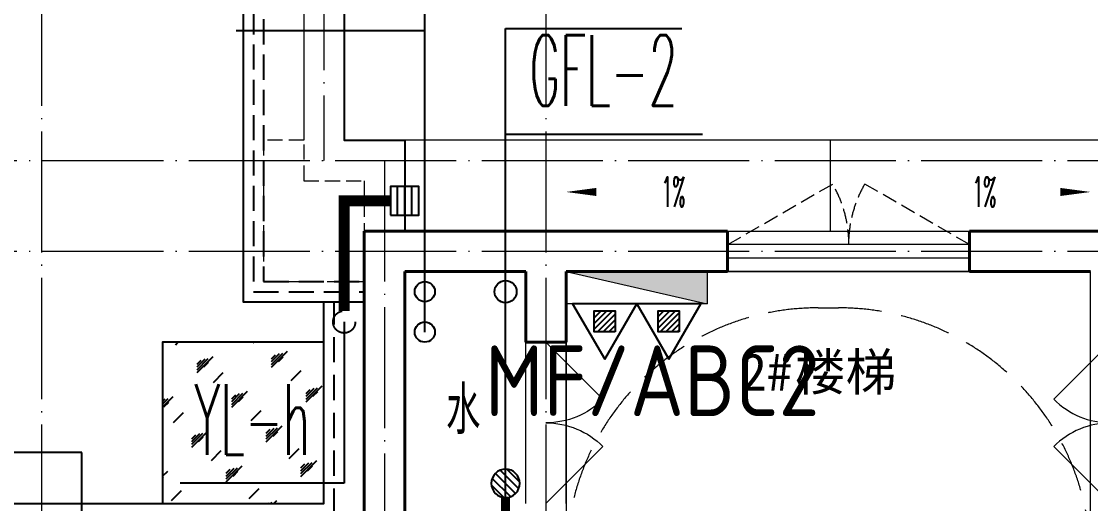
# Model space of a CAD drawing. Extents: x 27938 to 650306, y -92720 to 1524912.
# Drawn here: x 309217 to 314517, y 606749 to 609138 of the extents above; entities that cross this region are included whole.
import ezdxf

# ---------------------------------------------------------------- set-up
doc = ezdxf.new("R2010")
doc.units = 0
doc.header["$LTSCALE"] = 1000
doc.header["$MEASUREMENT"] = 0
for name, pattern in [('__DASH', [0.35, 0.25, -0.1]), ('DASH', [0.35, 0.25, -0.1]), ('DOTE', [2.4200000000000004, 2, -0.2, 0.02, -0.2]), ('HIDDEN', [0.375, 0.25, -0.125])]:
    doc.linetypes.add(name, pattern=pattern)
for name, color, linetype in [('DIM_SYMB', 3, 'Continuous'), ('DIM_不分区消火栓', 3, 'Continuous'), ('DIM_管井排水', 3, 'Continuous'), ('DIM_给水', 3, 'Continuous'), ('DIM_雨水', 3, 'Continuous'), ('DIM_餐饮排水', 3, 'Continuous'), ('EQUIP_地漏', 7, 'Continuous'), ('EQUIP_灭火器', 7, 'Continuous'), ('PIPE-管井排水', 210, 'GF'), ('PIPE-雨水', 4, 'Y'), ('PUB_TEXT', 4, 'Continuous'), ('ROOF', 183, 'Continuous'), ('TEXT_灭火器', 7, 'Continuous'), ('VPIPE-不分区消火栓', 1, 'X'), ('VPIPE-给水', 3, 'TG_J'), ('VPIPE-给水中', 72, 'J2'), ('VPIPE-雨水', 4, 'DASH'), ('保温', 6, 'Continuous'), ('看线', 251, 'Continuous')]:
    doc.layers.add(name, color=color, linetype=linetype)
for name, color, linetype, lineweight in [('DOTE', 19, 'DOTE', 9), ('EQUIP_消火栓', 242, 'Continuous', 18), ('STAIR', 2, 'Continuous', 18), ('WALL', 9, 'Continuous', 40), ('WINDOW', 8, 'Continuous', 15), ('平面-排水沟', 86, 'Continuous', 15), ('平面-看线', 45, 'Continuous', 15)]:
    doc.layers.add(name, color=color, linetype=linetype, lineweight=lineweight)
doc.styles.add('_TCH_DIM', font='SIMPLEX.shx', dxfattribs={"width": 0.6, "oblique": 10, "bigfont": 'hztxt.shx'})
doc.styles.add('_TWT_SERIAL', font='simplex.shx', dxfattribs={"width": 0.6, "oblique": 10, "height": 3, "bigfont": 'aadri.shx'})
doc.styles.get("Standard").update_dxf_attribs({"font": 'gbenor.shx', "bigfont": 'gbcbig.shx'})
doc.styles.add('TG_LINETYPE', font='SIMPLEX', dxfattribs={"width": 0.8, "height": 3, "bigfont": 'HZTXT'})
doc.styles.add('黑体', font='simhei.ttf')
doc.linetypes.add('GF', pattern='A,3,-0.2,["GF",Standard,S=0.25,R=0,X=-0.1,Y=-0.115],-0.35', length=3.55)
doc.linetypes.add('J2', pattern='A,3,-0.2,["J2",Standard,S=0.25,R=0,X=-0.1,Y=-0.115],-0.35', length=3.55)
doc.linetypes.add('TG_J', pattern='A,2,-0.22,["J",TG_LINETYPE,S=0.1,R=0,X=-0.18,Y=-0.15],0', length=2.22)
doc.linetypes.add('X', pattern='A,3,-0.2,["X",Standard,S=0.25,R=0,X=-0.1,Y=-0.115],-0.25', length=3.45)
doc.linetypes.add('Y', pattern='A,3,-0.2,["Y",Standard,S=0.25,R=0,X=-0.1,Y=-0.115],-0.2', length=3.4)

# ---------------------------------------------------------------- blocks, each defined once
blk = doc.blocks.new('GDGDGRDGDGDR')
at = {"layer": 'DOTE', "linetype": 'DOTE', "ltscale": 0.3}
for p, q in [((309316.578702472, 612948.8100463543), (309316.5787024723, 603848.8100384274)), ((311816.5787044539, 612948.8100463543), (311816.5787044542, 602348.8100386304)), ((310716.5768754861, 610948.8100463543), (310716.5760761015, 608448.8100463543)), ((270116.5787024704, 608448.8100463543), (328916.5787024746, 608448.8100463543)), ((311016.5787044624, 608448.8100463543), (311016.5787044627, 606448.8100463543)), ((270116.5787024704, 607998.8100463543), (328916.5787024746, 607998.8100463543))]:
    blk.add_line(p, q, dxfattribs=at)
blk = doc.blocks.new('$TwtSys$00000137')
at = {"color": 7}
for p, q in [((-46.875, -93.75), (-46.875, 93.75)), ((0, -93.75), (0, 93.75)), ((46.875, -93.75), (46.875, 93.75))]:
    blk.add_line(p, q, dxfattribs=at)
blk.add_lwpolyline([(-93.75, -93.75), (93.75, -93.75), (93.75, 93.75), (-93.75, 93.75)], close=True, dxfattribs=at)
blk = doc.blocks.new('$DorLib2D$00000116')
at = {"color": 0}
for p, q in [((-0.4999999999999929, 7.105427357601002e-15), (-0.146446609406766, 0.353553390593234)), ((0.5000000000000071, 7.105427357601002e-15), (0.1464466094067731, 0.353553390593234))]:
    blk.add_line(p, q, dxfattribs=at)
for centre, radius, start, end in [((-0.4999999999984652, 4.831690603168681e-13), 0.4999999999984674, 0, 45), ((0.4999999999977511, 9.059419880941277e-13), 0.4999999999976598, 135, 180)]:
    blk.add_arc(centre, radius, start, end, dxfattribs=at)
blk = doc.blocks.new('$WINLIB2D$00000001')
at = {"color": 0}
for points in [[(-0.4999999999999964, 0.5000000000000142), (-0.4999999999999964, -0.4999999999999858)], [(-0.4999999999999964, 0.5000000000000142), (0.5000000000000036, 0.5000000000000142)], [(0.5000000000000036, -0.4999999999999858), (0.5000000000000036, 0.5000000000000142)], [(0.5000000000000036, 0.1666666666666714), (-0.4999999999999964, 0.1666666666666714)], [(0.5000000000000036, -0.1666666666666572), (-0.4999999999999964, -0.1666666666666572)], [(-0.4999999999999964, -0.4999999999999858), (0.5000000000000036, -0.4999999999999858)]]:
    blk.add_lwpolyline(points, dxfattribs=at)
blk = doc.blocks.new('$TwtSys$00000141')
for p, q in [((-141.2940945534228, 11.5081675418387), (-15.12463543624108, 137.6776266590259)), ((-141.2940945534228, 11.5081675418387), (-15.12463543624108, 137.6776266590259)), ((-130.8287533366456, -52.58172021128667), (52.58172021128667, 130.8287533366511)), ((-130.8287533366456, -52.58172021128667), (52.58172021128667, 130.8287533366511)), ((-99.70205614729821, -99.70205614730912), (99.70205614729821, 99.70205614729821)), ((-99.70205614729821, -99.70205614730367), (99.70205614729821, 99.70205614729821)), ((-48.53417053355224, -130.5918998453235), (131.3741195312687, 49.31639021949741)), ((-48.53417053355224, -130.5918998453235), (131.3741195312687, 49.31639021950286)), ((17.14666153208782, -138.38927842878), (138.3892210518698, -17.146718909009)), ((17.14666153208782, -138.38927842878), (138.3892210518698, -17.146718909009))]:
    blk.add_line(p, q)
blk.add_circle((0, 0), 141)
blk.add_circle((0, 0), 141)
blk = doc.blocks.new('$TwtSys$00000434')
at = {"color": 7}
for p, q in [((-0.5, 0.5), (-0.5, -0.5)), ((-0.5, -0.5), (0.5, 0.5)), ((0.5, 0.5), (-0.5, 0.5)), ((0.5, -0.5), (0.5, 0.5)), ((-0.5, -0.5), (0.5, -0.5))]:
    blk.add_line(p, q, dxfattribs=at)
blk.add_solid([(0.5, -0.5), (0.5, 0.5), (-0.5, -0.5)], dxfattribs=at)
blk = doc.blocks.new('$TwtSys$00000546')
h = blk.add_hatch()
h.set_pattern_fill('ANSI31', color=1, scale=200, style=0)
h.set_pattern_definition([(45, (-38543.80223862439, -6670.830405693208), (-17.67766952966369, 17.67766952966369), [])])
h.paths.add_polyline_path([(-64.92232553117356, 173.7449990885525), (64.922325531159, 173.7449990885525), (64.922325531159, 43.90034802621994), (-64.92232553117356, 43.90034802621994)])
at = {"color": 1}
for points in [[(0, 343.6163707387423), (-198.3870041439732, 0), (198.3870041439732, 0)], [(-64.92232553117356, 173.7449990885525), (64.922325531159, 173.7449990885525), (64.922325531159, 43.90034802621994), (-64.92232553117356, 43.90034802621994)]]:
    blk.add_lwpolyline(points, close=True, dxfattribs=at)

msp = doc.modelspace()

# ---------------------------------------------------------------- hatches: boundary and pattern name
at = {"layer": 'PIPE-雨水'}
for points in [[(310816.577512614, 608248.8095881757), (310816.5775126215, 608276.3095882048), (310789.077512614, 608276.3095882041)], [(310816.577512614, 608248.8095881757), (310789.0775126215, 608248.8095882048), (310789.077512614, 608276.3095882041)]]:
    msp.add_hatch(color=256, dxfattribs=at).paths.add_polyline_path(points)
at = {"layer": '保温', "linetype": 'Continuous', "ltscale": 10}
h = msp.add_hatch(dxfattribs=at)
h.set_pattern_fill('玻璃1', color=8, scale=35, style=0)
h.set_pattern_definition([(45, (0, 14), (-171.459252302114, 171.459252302114), [78.4, -201.6]), (45, (33.6, 28), (-171.459252302114, 171.459252302114), [33.6, -246.4]), (45, (0, 28), (-171.459252302114, 171.459252302114), [56, -224]), (45, (16.8, 14), (188.0904037956217, -188.0904037956217), [70, -210]), (45, (0, 0), (-171.459252302114, 171.459252302114), [112, -168]), (45, (0, 42), (-171.459252302114, 171.459252302114), [28, -252])])
h.paths.add_polyline_path([(309916.5787002119, 607548.8109637527), (310716.5760144215, 607548.8102600249), (310716.5646979394, 606748.7781219876), (309916.5787002054, 606748.7682260077)])

# ---------------------------------------------------------------- linework, layer by layer
at = {"layer": 'DIM_SYMB', "color": 8}
msp.add_lwpolyline([(313891.578684861, 604258.8100469946, 0, 0, 0), (313891.578684861, 607183.8100469946, 0, 0, 0), (312541.578684861, 607183.8100469946, 0, 0, 0), (312541.578684861, 605948.8100469946, 0, 40.00000000000001, 0), (312541.578684861, 606098.8100469946, 0, 0, 0)], format="xyseb", dxfattribs=at)
at = {"layer": 'DIM_不分区消火栓'}
for p, q in [((311616.5787025096, 607798.8100407007), (311616.5787025096, 609102.9636452734)), ((311616.5787025096, 609102.9636452734), (312490.9944918416, 609102.9636452734))]:
    msp.add_line(p, q, dxfattribs=at)
at = {"layer": 'DIM_管井排水'}
for p, q in [((311616.4823275895, 606648.8094295855), (311616.5787025096, 608579.9179183724)), ((311616.5787025096, 608579.9179183724), (312592.596866417, 608579.9179183724))]:
    msp.add_line(p, q, dxfattribs=at)
at = {"layer": 'DIM_给水'}
for p, q in [((311216.5787002101, 607798.8100407007), (311216.5787002101, 609672.2844979297)), ((311216.5787002101, 609091.7945534473), (310281.9689356589, 609091.7945534473)), ((311216.5787002101, 607598.8100407007), (311216.5787002101, 609091.7945534473))]:
    msp.add_line(p, q, dxfattribs=at)
at = {"layer": 'DIM_雨水'}
for p, q in [((310816.5775126215, 607648.8095882048), (310816.5775126215, 606850.2911742448)), ((310816.5775126215, 606850.2911742448), (310003.4052956274, 606850.2911742448))]:
    msp.add_line(p, q, dxfattribs=at)
at = {"layer": 'DIM_餐饮排水'}
for p, q in [((309516.6398894863, 607001.8746555017), (308528.8582840693, 607001.8746555017)), ((309516.6398894863, 606248.8100386292), (309516.6398894863, 607001.8746555017))]:
    msp.add_line(p, q, dxfattribs=at)
at = {"layer": 'PIPE-管井排水', "const_width": 45}
msp.add_lwpolyline([(311616.5076100677, 606778.2703652233), (311616.4930685614, 606703.8094285366)], dxfattribs=at)
at = {"layer": 'PIPE-雨水', "const_width": 55.00000000000001}
for points in [[(310816.5775126215, 608248.8095882048), (311046.2649879698, 608248.8095882048)], [(310816.5775126215, 608248.8095882048), (310816.5775126215, 607703.8095882048)]]:
    msp.add_lwpolyline(points, dxfattribs=at)
at = {"layer": 'ROOF', "color": 8, "ltscale": 0.8}
for points in [[(315516.5776897286, 608048.8089924972), (317516.5787057978, 608048.8089924972), (317516.5787057978, 611348.808733086), (310316.5767294656, 611348.8087330861), (310316.5767294656, 607748.8089924973), (310916.5781029126, 607748.8089924973)], [(315316.5777103987, 608098.8096395162), (315316.5776871464, 608548.8097429343), (317016.5780499924, 608548.8097429343), (317016.578049989, 610848.8087387311), (310816.5767291414, 610848.8087385498), (310816.5819557477, 608548.8077745611), (311116.5776606366, 608548.8077745611), (311116.5772063069, 608098.8084561968)]]:
    msp.add_lwpolyline(points, dxfattribs=at)
at = {"layer": 'ROOF', "color": 8, "linetype": '__DASH', "ltscale": 0.5}
for points in [[(315516.5776897286, 608098.8089924972), (317466.5787057978, 608098.8089924972), (317466.5787057978, 611298.808733086), (310366.5767294656, 611298.8087330861), (310366.5767294656, 607798.8089924973), (310916.5781029126, 607798.8089924973)], [(315516.5776897286, 608148.8089924972), (317416.5787057978, 608148.8089924972), (317416.5787057978, 611248.808733086), (310416.5767294656, 611248.8087330861), (310416.5767294656, 607848.8089924973), (310916.5781029126, 607848.8089924973)]]:
    msp.add_lwpolyline(points, dxfattribs=at)
at = {"layer": 'STAIR', "color": 8}
for p, q in [((314516.578684861, 607898.8100469946), (311916.578684861, 607898.8100469946)), ((311916.578684861, 607898.8100469946), (311916.578684861, 606468.8100469946)), ((314516.578684861, 606468.8100469946), (314516.578684861, 607898.8100469946))]:
    msp.add_line(p, q, dxfattribs=at)
at = {"layer": 'STAIR', "color": 8, "linetype": 'DASH'}
msp.add_lwpolyline([(311916.5786848386, 606468.8100469871, -0.4142135623699036), (313166.5786848386, 607718.8100469734), (313266.5786848506, 607718.8100469734, -0.4142135623699035), (314516.5786848506, 606468.8100469871)], format="xyb", dxfattribs=at)
at = {"layer": 'VPIPE-不分区消火栓'}
msp.add_circle((311616.5787025096, 607798.8100407007), 55, dxfattribs=at)
at = {"layer": 'VPIPE-给水'}
msp.add_circle((311216.5787002101, 607598.8100407007), 50, dxfattribs=at)
at = {"layer": 'VPIPE-给水中'}
msp.add_circle((311216.5787002101, 607798.8100407007), 50, dxfattribs=at)
at = {"layer": 'VPIPE-雨水'}
msp.add_circle((310816.5775126215, 607648.8095882048), 55, dxfattribs=at)
at = {"layer": 'WALL', "color": 8}
for p, q in [((310916.5787002151, 608098.808001877), (311816.5784701579, 608098.810046354)), ((310916.5787002151, 608098.808001877), (310916.5787002151, 606548.810038627)), ((312716.5787112279, 608098.8099417357), (311816.5787131586, 608098.8100463542)), ((312716.5786879811, 607898.809941739), (312716.5787112279, 608098.8099417357)), ((313916.5787111897, 608098.809802255), (313916.5786879429, 607898.8098022583)), ((314616.5787134743, 608098.8097208992), (313916.5787111897, 608098.809802255)), ((311116.5787002226, 607898.8084562323), (311716.5787002309, 607898.8098192174)), ((311116.5787002226, 607898.8084562323), (311116.5787002227, 606548.8100386527)), ((311716.5787002309, 607898.8098192174), (311716.5787002578, 607548.8103547043)), ((311916.5787002214, 607548.8103547107), (311916.5787002182, 607898.8100347236)), ((311916.5787002182, 607898.8100347236), (312716.5786879811, 607898.809941739)), ((313916.5786879429, 607898.8098022583), (314516.5787024216, 607898.8097325155)), ((311716.5787002578, 607548.8103547043), (311916.5787002214, 607548.8103547107))]:
    msp.add_line(p, q, dxfattribs=at)
at = {"layer": 'WINDOW'}
for p, q in [((311716.5787002527, 606748.8103547101), (311716.5787002266, 607548.8103547101)), ((311916.5787002527, 606748.8103547166), (311916.5787002266, 607548.8103547166))]:
    msp.add_line(p, q, dxfattribs=at)
at = {"layer": 'WINDOW', "color": 8, "linetype": 'DASH', "ltscale": 0.3}
for points in [[(312718.4319245194, 608032.1433796876), (313238.0473562198, 608332.1435738533, -0.1316523369510079), (313318.4319244698, 608032.143902041)], [(313916.5786995865, 608032.1433796876), (313396.9632678861, 608332.1435738533, 0.1316523369510079), (313316.5786996361, 608032.143902041)]]:
    msp.add_lwpolyline(points, format="xyb", dxfattribs=at)
at = {"layer": '保温', "color": 8, "linetype": 'Continuous', "ltscale": 10}
msp.add_lwpolyline([(310716.5795437187, 607548.8102600217), (309916.5787002119, 607548.8109637527), (309916.5787002054, 606748.8099517386)], dxfattribs=at)
at = {"layer": '平面-排水沟', "color": 8}
for p, q in [((315316.5776871464, 608548.809495518), (311116.5776606366, 608548.8077745611)), ((313226.0776738915, 608548.8086350395), (313226.0776215864, 608098.8098836269))]:
    msp.add_line(p, q, dxfattribs=at)
for points in [[(312324.4692032285, 608292.8100463545, 0, 0, 0), (311916.6574394644, 608292.8100463543, 0, 40.00000000000001, 0), (312066.6574394644, 608292.8100463543, 0, 0, 0)], [(314108.6861445545, 608292.8100463545, 0, 0, 0), (314516.4979083186, 608292.8100463543, 0, 40.00000000000001, 0), (314366.4979083186, 608292.8100463544, 0, 0, 0)]]:
    msp.add_lwpolyline(points, format="xyseb", dxfattribs=at)
at = {"layer": '平面-看线', "color": 8, "linetype": 'DASH', "ltscale": 0.3}
for points in [[(316516.3226420467, 611048.8087313105), (311316.8321426326, 611048.8087337166), (311316.8321426326, 611148.8087330861), (311216.8321426326, 611148.8087330861), (311216.8321426326, 611248.8087330861), (310926.8321426326, 611248.8087330861), (310926.8321426326, 611248.8087330861), (310806.8321426326, 611248.8087330861), (310806.8321426326, 611248.8087330861), (310516.8321426326, 611248.8087330861), (310516.8321426326, 611148.8087330873), (310416.8321426326, 611148.8087330873), (310416.8321426325, 610348.8087332376), (310616.5767322505, 610348.8087332376), (310616.5767328982, 608548.8089924973), (310416.5767294656, 608548.8089924973), (310416.5767294656, 607848.8089924973), (310916.577398892, 607848.8089924973)], [(315516.5777103987, 608098.8096498506), (315516.5776974807, 608348.8097429343), (317216.5780499927, 608348.8097429343), (317216.5780499887, 611048.808738737), (310616.5762746536, 611048.808738544), (310616.5824102346, 608348.8077745611), (310916.5774587119, 608348.8077745611), (310916.577206307, 608098.8086581215)]]:
    msp.add_lwpolyline(points, dxfattribs=at)
at = {"layer": '看线', "color": 8, "linetype": 'HIDDEN', "ltscale": 0.5}
msp.add_lwpolyline([(299516.5890490591, 606398.8100413415), (301066.5014772624, 606398.8100385122), (301066.4807840887, 606398.8100386038), (309066.6403858822, 606398.8100386638), (309066.7637691839, 606698.8100923738), (310766.5788061545, 606698.8094832633), (310766.5795166511, 607748.8089924973)], dxfattribs=at)
at = {"layer": '看线', "color": 8}
msp.add_lwpolyline([(299516.5890490591, 606448.8100413415), (301016.5009599304, 606448.8100386035), (301016.4802667567, 606448.8100386035), (309016.6609455334, 606448.8100386634), (309016.7843288425, 606748.8101102833), (310716.5788399877, 606748.8095011802), (310716.579516651, 607748.8089924973)], dxfattribs=at)

# ---------------------------------------------------------------- block references
msp.add_blockref('GDGDGRDGDGDR', (0, 0))
at = {"layer": 'EQUIP_地漏', "xscale": 0.75, "yscale": 0.75, "zscale": 0.75}
msp.add_blockref('$TwtSys$00000137', (311116.5774879698, 608248.7800149946), dxfattribs=at)
at = {"layer": 'EQUIP_地漏', "xscale": 0.5, "yscale": -0.5, "zscale": 0.5, "rotation": 180}
msp.add_blockref('$TwtSys$00000141', (311616.5213780408, 606848.7703638789), dxfattribs=at)
at = {"layer": 'EQUIP_消火栓', "xscale": 700, "yscale": -160, "zscale": 700}
msp.add_blockref('$TwtSys$00000434', (312266.5787025107, 607818.8100385435), dxfattribs=at)
at = {"layer": 'EQUIP_灭火器', "xscale": 0.8, "yscale": 0.8, "zscale": 0.8, "rotation": 180}
for p in [(312107.8690991955, 607738.8100385435), (312425.2883058258, 607738.8100385435)]:
    msp.add_blockref('$TwtSys$00000546', p, dxfattribs=at)
at = {"layer": 'WINDOW'}
for name, p, xscale, yscale, zscale, rotation in [('$WINLIB2D$00000001', (313316.5786995864, 607998.8098720033), -1200, 200, -1200, 179.9999933402868), ('$DorLib2D$00000116', (311816.5787002397, 607148.8103547134), 800, -800, 800, 90.00000000186763), ('$DorLib2D$00000116', (314616.5787021744, 607148.8109638513), -800, -800, -800, 269.9999999799187)]:
    msp.add_blockref(name, p, dxfattribs=dict(at, xscale=xscale, yscale=yscale, zscale=zscale, rotation=rotation))

# ---------------------------------------------------------------- texts
at = {"layer": 'DIM_管井排水', "color": 7, "style": '_TWT_SERIAL', "width": 0.48}
msp.add_text('GFL-2', height=350, dxfattribs=at).set_placement((311735.3314702753, 608719.9179183724))
at = {"layer": 'DIM_雨水', "color": 7, "style": '_TWT_SERIAL', "width": 0.48}
msp.add_text('YL-h', height=350, dxfattribs=at).set_placement((310073.4052956274, 606990.2911742448))
at = {"layer": 'PUB_TEXT', "color": 8, "style": '黑体'}
for s, p in [('2#', (312786.6260373647, 607308.8786763845)), ('楼梯', (313051.2673875757, 607308.8786763845))]:
    msp.add_text(s, height=184.0084388185654, dxfattribs=at).set_placement(p)
at = {"layer": 'PUB_TEXT', "color": 8}
msp.add_text('水', height=236.3120567375886, dxfattribs=at).set_placement((311321.7564396416, 607093.5729683235))
at = {"layer": 'TEXT_灭火器'}
msp.add_text('MF/ABC2', height=350, dxfattribs=at).set_placement((311514.0700903059, 607182.6402161003))
at = {"layer": '平面-排水沟', "color": 8, "style": '_TCH_DIM', "width": 0.4235294117647059}
for p in [(312389.5692032285, 608218.4350463545), (313930.3575061741, 608218.4350463545)]:
    msp.add_text('1%', height=148.75, dxfattribs=at).set_placement(p)

doc.saveas('drawing.dxf')
